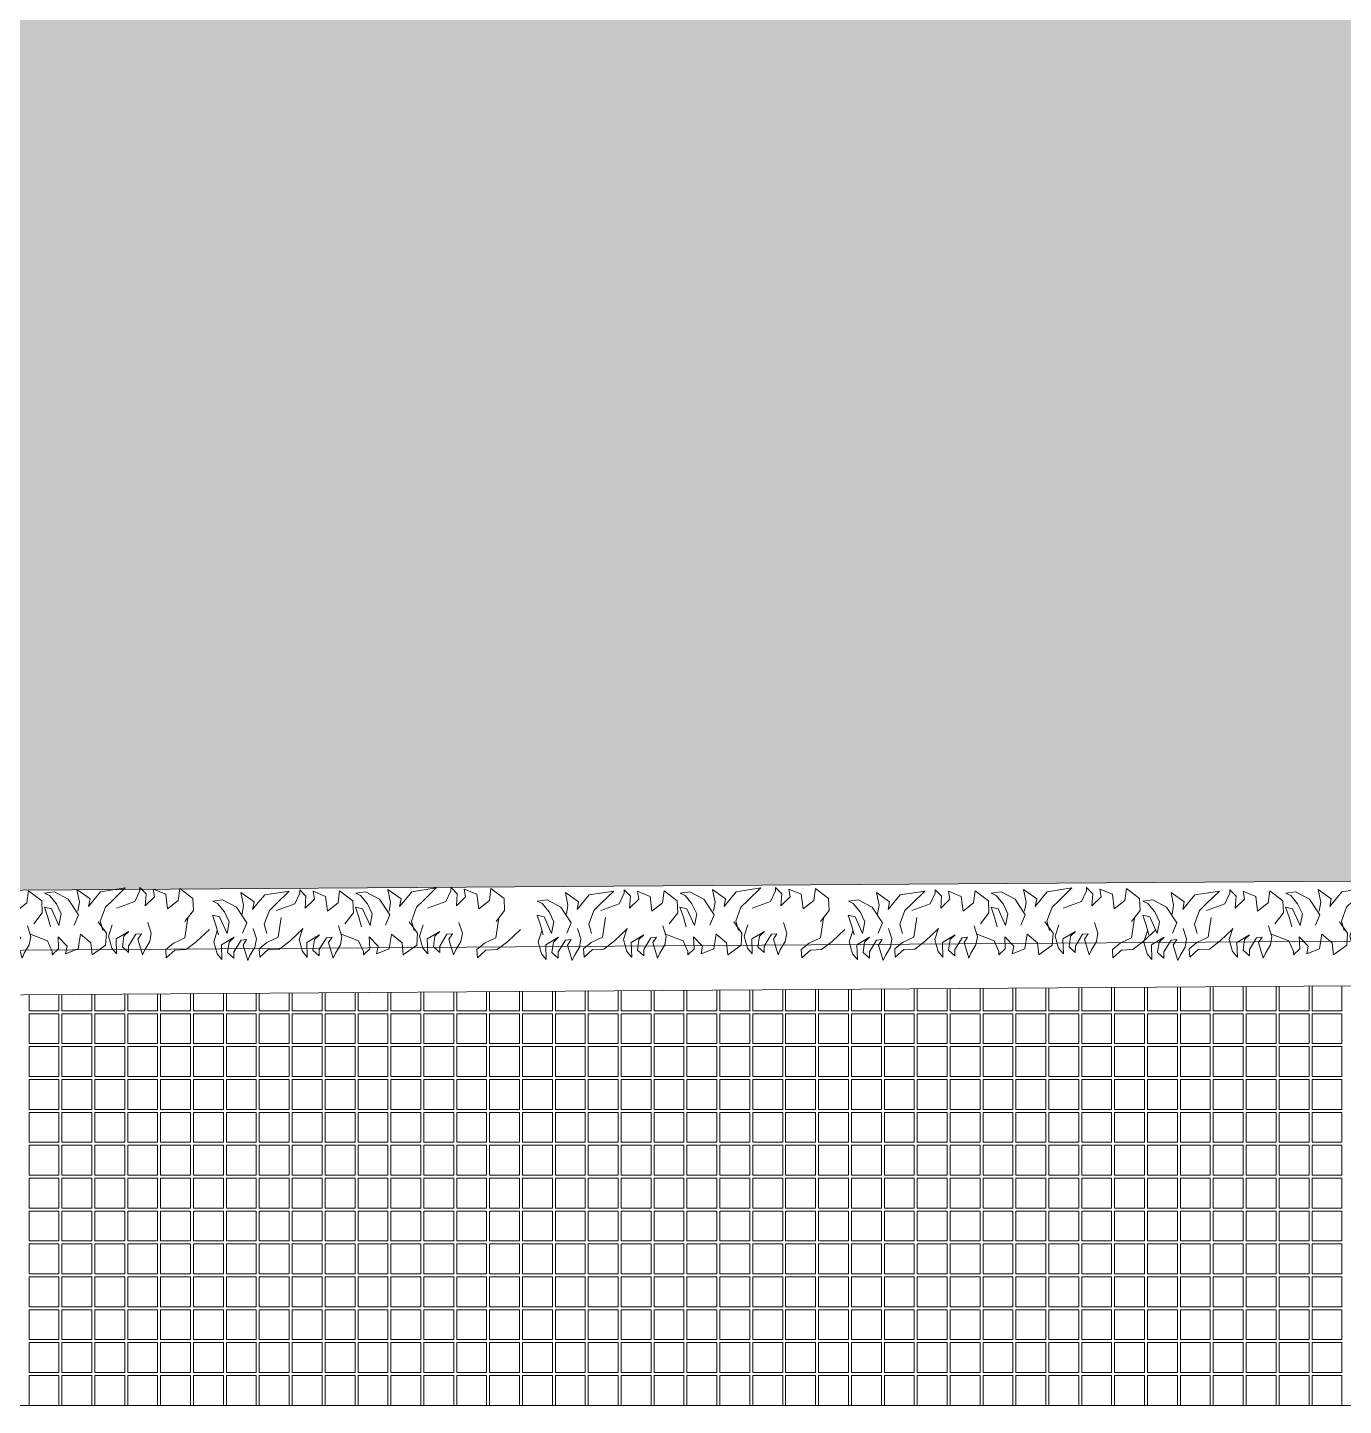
# Model space of a CAD drawing. Header units: millimetres. Extents: x -225363 to 347188, y -782467 to 813415.
# Drawn here: x 29644 to 34044, y 5775 to 10383 of the extents above; entities that cross this region are included whole.
import ezdxf

# ---------------------------------------------------------------- set-up
doc = ezdxf.new("R2010")
doc.units = ezdxf.units.MM
doc.layers.add('Xref SCN', color=8, linetype='Continuous', lineweight=0)
pattern_1 = [(197, (-1424125.8, -442865.07), (-126.479246, -237.872866), [95.25, -285.75]), (287, (-1424185.26, -442833.45), (237.872866, -126.479246), [95.25, -285.75])]

# ---------------------------------------------------------------- blocks, each defined once
blk = doc.blocks.new('tre')
at = {"layer": 'Xref SCN', "ltscale": 100}
for points in [[(220, 3680), (-60, 3640), (-140, 3480), (-230, 3370), (-350, 3380), (-240, 3500), (-230, 3660), (-110, 3810), (60, 3990)], [(350, 2660), (450, 2920), (600, 2990), (650, 2990), (560, 3080), (390, 3070), (520, 3200), (630, 3180), (560, 3360), (350, 3390), (470, 3540), (640, 3560), (500, 3750), (330, 3760), (170, 3640)], [(150, 3110), (0, 3160), (-120, 3140), (-240, 3070), (-310, 3040), (-90, 2970), (-10, 3020), (-20, 2940), (-190, 2840), (-280, 2840), (-200, 2750), (-50, 2770), (20, 2840), (-90, 2660), (-300, 2670), (-220, 2600), (-50, 2550), (110, 2600)], [(300, 2110), (430, 2130), (610, 2090), (480, 2280), (370, 2260), (470, 2340), (580, 2430), (640, 2780), (460, 2600), (360, 2500), (160, 2430), (30, 2470)], [(-30, 1420), (-130, 1680), (-280, 1750), (-330, 1750), (-240, 1840), (-70, 1830), (-200, 1960), (-310, 1940), (-240, 2120), (-30, 2150), (-150, 2300), (-320, 2320), (-180, 2510), (-10, 2520), (150, 2400)], [(70, 1720), (210, 1680), (350, 1630), (330, 1730), (90, 1840), (260, 1870), (400, 1800), (520, 1700), (550, 1630), (570, 1770), (470, 1970), (250, 2120), (100, 2060)], [(290, 500), (390, 760), (540, 830), (590, 830), (500, 920), (330, 910), (460, 1040), (570, 1020), (500, 1200), (290, 1230), (410, 1380), (580, 1400), (440, 1590), (270, 1600), (110, 1480)], [(80, 1390), (-70, 1440), (-190, 1420), (-310, 1350), (-380, 1320), (-160, 1250), (-80, 1300), (-90, 1220), (-260, 1120), (-350, 1120), (-270, 1030), (-120, 1050), (-50, 1120), (-160, 940), (-370, 950), (-290, 880), (-120, 830), (40, 880)], [(190, 570), (-90, 530), (-170, 370), (-260, 260), (-380, 270), (-270, 390), (-260, 550), (-140, 700), (30, 880)], [(230, 10), (360, 30), (540, -10), (410, 180), (300, 160), (400, 240), (510, 330), (570, 680), (390, 500), (290, 400), (90, 330), (-40, 370)], [(30, 170), (-120, 220), (-240, 200), (-360, 130), (-430, 100), (-210, 30), (-130, 80), (-140, 0), (-310, -100), (-400, -100), (-320, -190), (-170, -170), (-100, -100), (-210, -280), (-420, -270), (-340, -340), (-170, -390), (-10, -340)], [(-70, -320), (70, -360), (210, -410), (190, -310), (-50, -200), (120, -170), (260, -240), (380, -340), (410, -410), (430, -270), (330, -70), (110, 80), (-40, 20)]]:
    blk.add_lwpolyline(points, dxfattribs=at)
blk = doc.blocks.new('A$C997e597b')
at = {"layer": 'Xref SCN', "ltscale": 3}
for points in [[(27380.7, 1382.6), (27380.7, 1320), (27280.7, 1320), (27280.7, 1381.9)], [(27490.7, 1383.3), (27490.7, 1320), (27390.7, 1320), (27390.7, 1382.6)], [(27600.7, 1384.1), (27600.7, 1320), (27500.7, 1320), (27500.7, 1383.4)], [(27710.7, 1384.8), (27710.7, 1320), (27610.7, 1320), (27610.7, 1384.1)], [(27820.7, 1385.5), (27820.7, 1320), (27720.7, 1320), (27720.7, 1384.9)], [(27930.7, 1386.3), (27930.7, 1320), (27830.7, 1320), (27830.7, 1385.6)], [(28040.7, 1387), (28040.7, 1320), (27940.7, 1320), (27940.7, 1386.4)], [(28150.7, 1387.8), (28150.7, 1320), (28050.7, 1320), (28050.7, 1387.1)], [(28260.7, 1388.5), (28260.7, 1320), (28160.7, 1320), (28160.7, 1387.8)], [(28370.7, 1389.3), (28370.7, 1320), (28270.7, 1320), (28270.7, 1388.6)], [(28480.7, 1390), (28480.7, 1320), (28380.7, 1320), (28380.7, 1389.3)], [(28590.7, 1390.7), (28590.7, 1320), (28490.7, 1320), (28490.7, 1390.1)], [(28700.7, 1391.5), (28700.7, 1320), (28600.7, 1320), (28600.7, 1390.8)], [(28810.7, 1392.2), (28810.7, 1320), (28710.7, 1320), (28710.7, 1391.6)], [(28920.7, 1393), (28920.7, 1320), (28820.7, 1320), (28820.7, 1392.3)], [(29030.7, 1393.7), (29030.7, 1320), (28930.7, 1320), (28930.7, 1393)], [(29140.7, 1394.5), (29140.7, 1320), (29040.7, 1320), (29040.7, 1393.8)], [(29250.7, 1395.2), (29250.7, 1320), (29150.7, 1320), (29150.7, 1394.5)], [(29360.7, 1395.9), (29360.7, 1320), (29260.7, 1320), (29260.7, 1395.3)], [(29470.7, 1396.7), (29470.7, 1320), (29370.7, 1320), (29370.7, 1396)], [(29580.7, 1397.4), (29580.7, 1320), (29480.7, 1320), (29480.7, 1396.8)], [(29690.7, 1398.2), (29690.7, 1320), (29590.7, 1320), (29590.7, 1397.5)], [(29800.7, 1398.9), (29800.7, 1320), (29700.7, 1320), (29700.7, 1398.2)], [(29910.7, 1399.7), (29910.7, 1320), (29810.7, 1320), (29810.7, 1399)], [(30020.7, 1400.4), (30020.7, 1320), (29920.7, 1320), (29920.7, 1399.7)], [(30130.7, 1401.1), (30130.7, 1320), (30030.7, 1320), (30030.7, 1400.5)], [(30240.7, 1401.9), (30240.7, 1320), (30140.7, 1320), (30140.7, 1401.2)], [(30350.7, 1402.6), (30350.7, 1320), (30250.7, 1320), (30250.7, 1402)], [(26060.7, 1373.7), (26060.7, 1320), (25960.7, 1320), (25960.7, 1373)], [(26170.7, 1374.4), (26170.7, 1320), (26070.7, 1320), (26070.7, 1373.7)], [(26280.7, 1375.1), (26280.7, 1320), (26180.7, 1320), (26180.7, 1374.5)], [(26390.7, 1375.9), (26390.7, 1320), (26290.7, 1320), (26290.7, 1375.2)], [(26500.7, 1376.6), (26500.7, 1320), (26400.7, 1320), (26400.7, 1376)], [(26610.7, 1377.4), (26610.7, 1320), (26510.7, 1320), (26510.7, 1376.7)], [(26720.7, 1378.1), (26720.7, 1320), (26620.7, 1320), (26620.7, 1377.4)], [(26830.7, 1378.9), (26830.7, 1320), (26730.7, 1320), (26730.7, 1378.2)], [(26940.7, 1379.6), (26940.7, 1320), (26840.7, 1320), (26840.7, 1378.9)], [(27050.7, 1380.3), (27050.7, 1320), (26950.7, 1320), (26950.7, 1379.7)], [(27160.7, 1381.1), (27160.7, 1320), (27060.7, 1320), (27060.7, 1380.4)], [(27270.7, 1381.8), (27270.7, 1320), (27170.7, 1320), (27170.7, 1381.2)]]:
    blk.add_lwpolyline(points, dxfattribs=at)
for points in [[(25960.7, 1310), (26060.7, 1310), (26060.7, 1210), (25960.7, 1210)], [(26070.7, 1310), (26170.7, 1310), (26170.7, 1210), (26070.7, 1210)], [(26180.7, 1310), (26280.7, 1310), (26280.7, 1210), (26180.7, 1210)], [(26290.7, 1310), (26390.7, 1310), (26390.7, 1210), (26290.7, 1210)], [(26400.7, 1310), (26500.7, 1310), (26500.7, 1210), (26400.7, 1210)], [(26510.7, 1310), (26610.7, 1310), (26610.7, 1210), (26510.7, 1210)], [(26620.7, 1310), (26720.7, 1310), (26720.7, 1210), (26620.7, 1210)], [(26730.7, 1310), (26830.7, 1310), (26830.7, 1210), (26730.7, 1210)], [(26840.7, 1310), (26940.7, 1310), (26940.7, 1210), (26840.7, 1210)], [(26950.7, 1310), (27050.7, 1310), (27050.7, 1210), (26950.7, 1210)], [(27060.7, 1310), (27160.7, 1310), (27160.7, 1210), (27060.7, 1210)], [(27170.7, 1310), (27270.7, 1310), (27270.7, 1210), (27170.7, 1210)], [(27280.7, 1310), (27380.7, 1310), (27380.7, 1210), (27280.7, 1210)], [(27390.7, 1310), (27490.7, 1310), (27490.7, 1210), (27390.7, 1210)], [(27500.7, 1310), (27600.7, 1310), (27600.7, 1210), (27500.7, 1210)], [(27610.7, 1310), (27710.7, 1310), (27710.7, 1210), (27610.7, 1210)], [(27720.7, 1310), (27820.7, 1310), (27820.7, 1210), (27720.7, 1210)], [(27830.7, 1310), (27930.7, 1310), (27930.7, 1210), (27830.7, 1210)], [(27940.7, 1310), (28040.7, 1310), (28040.7, 1210), (27940.7, 1210)], [(28050.7, 1310), (28150.7, 1310), (28150.7, 1210), (28050.7, 1210)], [(28160.7, 1310), (28260.7, 1310), (28260.7, 1210), (28160.7, 1210)], [(28270.7, 1310), (28370.7, 1310), (28370.7, 1210), (28270.7, 1210)], [(28380.7, 1310), (28480.7, 1310), (28480.7, 1210), (28380.7, 1210)], [(28490.7, 1310), (28590.7, 1310), (28590.7, 1210), (28490.7, 1210)], [(28600.7, 1310), (28700.7, 1310), (28700.7, 1210), (28600.7, 1210)], [(28710.7, 1310), (28810.7, 1310), (28810.7, 1210), (28710.7, 1210)], [(28820.7, 1310), (28920.7, 1310), (28920.7, 1210), (28820.7, 1210)], [(28930.7, 1310), (29030.7, 1310), (29030.7, 1210), (28930.7, 1210)], [(29040.7, 1310), (29140.7, 1310), (29140.7, 1210), (29040.7, 1210)], [(29150.7, 1310), (29250.7, 1310), (29250.7, 1210), (29150.7, 1210)], [(29260.7, 1310), (29360.7, 1310), (29360.7, 1210), (29260.7, 1210)], [(29370.7, 1310), (29470.7, 1310), (29470.7, 1210), (29370.7, 1210)], [(29480.7, 1310), (29580.7, 1310), (29580.7, 1210), (29480.7, 1210)], [(29590.7, 1310), (29690.7, 1310), (29690.7, 1210), (29590.7, 1210)], [(29700.7, 1310), (29800.7, 1310), (29800.7, 1210), (29700.7, 1210)], [(29810.7, 1310), (29910.7, 1310), (29910.7, 1210), (29810.7, 1210)], [(29920.7, 1310), (30020.7, 1310), (30020.7, 1210), (29920.7, 1210)], [(30030.7, 1310), (30130.7, 1310), (30130.7, 1210), (30030.7, 1210)], [(30140.7, 1310), (30240.7, 1310), (30240.7, 1210), (30140.7, 1210)], [(30250.7, 1310), (30350.7, 1310), (30350.7, 1210), (30250.7, 1210)], [(25960.7, 1200), (26060.7, 1200), (26060.7, 1100), (25960.7, 1100)], [(26070.7, 1200), (26170.7, 1200), (26170.7, 1100), (26070.7, 1100)], [(26180.7, 1200), (26280.7, 1200), (26280.7, 1100), (26180.7, 1100)], [(26290.7, 1200), (26390.7, 1200), (26390.7, 1100), (26290.7, 1100)], [(26400.7, 1200), (26500.7, 1200), (26500.7, 1100), (26400.7, 1100)], [(26510.7, 1200), (26610.7, 1200), (26610.7, 1100), (26510.7, 1100)], [(26620.7, 1200), (26720.7, 1200), (26720.7, 1100), (26620.7, 1100)], [(26730.7, 1200), (26830.7, 1200), (26830.7, 1100), (26730.7, 1100)], [(26840.7, 1200), (26940.7, 1200), (26940.7, 1100), (26840.7, 1100)], [(26950.7, 1200), (27050.7, 1200), (27050.7, 1100), (26950.7, 1100)], [(27060.7, 1200), (27160.7, 1200), (27160.7, 1100), (27060.7, 1100)], [(27170.7, 1200), (27270.7, 1200), (27270.7, 1100), (27170.7, 1100)], [(27280.7, 1200), (27380.7, 1200), (27380.7, 1100), (27280.7, 1100)], [(27390.7, 1200), (27490.7, 1200), (27490.7, 1100), (27390.7, 1100)], [(27500.7, 1200), (27600.7, 1200), (27600.7, 1100), (27500.7, 1100)], [(27610.7, 1200), (27710.7, 1200), (27710.7, 1100), (27610.7, 1100)], [(27720.7, 1200), (27820.7, 1200), (27820.7, 1100), (27720.7, 1100)], [(27830.7, 1200), (27930.7, 1200), (27930.7, 1100), (27830.7, 1100)], [(27940.7, 1200), (28040.7, 1200), (28040.7, 1100), (27940.7, 1100)], [(28050.7, 1200), (28150.7, 1200), (28150.7, 1100), (28050.7, 1100)], [(28160.7, 1200), (28260.7, 1200), (28260.7, 1100), (28160.7, 1100)], [(28270.7, 1200), (28370.7, 1200), (28370.7, 1100), (28270.7, 1100)], [(28380.7, 1200), (28480.7, 1200), (28480.7, 1100), (28380.7, 1100)], [(28490.7, 1200), (28590.7, 1200), (28590.7, 1100), (28490.7, 1100)], [(28600.7, 1200), (28700.7, 1200), (28700.7, 1100), (28600.7, 1100)], [(28710.7, 1200), (28810.7, 1200), (28810.7, 1100), (28710.7, 1100)], [(28820.7, 1200), (28920.7, 1200), (28920.7, 1100), (28820.7, 1100)], [(28930.7, 1200), (29030.7, 1200), (29030.7, 1100), (28930.7, 1100)], [(29040.7, 1200), (29140.7, 1200), (29140.7, 1100), (29040.7, 1100)], [(29150.7, 1200), (29250.7, 1200), (29250.7, 1100), (29150.7, 1100)], [(29260.7, 1200), (29360.7, 1200), (29360.7, 1100), (29260.7, 1100)], [(29370.7, 1200), (29470.7, 1200), (29470.7, 1100), (29370.7, 1100)], [(29480.7, 1200), (29580.7, 1200), (29580.7, 1100), (29480.7, 1100)], [(29590.7, 1200), (29690.7, 1200), (29690.7, 1100), (29590.7, 1100)], [(29700.7, 1200), (29800.7, 1200), (29800.7, 1100), (29700.7, 1100)], [(29810.7, 1200), (29910.7, 1200), (29910.7, 1100), (29810.7, 1100)], [(29920.7, 1200), (30020.7, 1200), (30020.7, 1100), (29920.7, 1100)], [(30030.7, 1200), (30130.7, 1200), (30130.7, 1100), (30030.7, 1100)], [(30140.7, 1200), (30240.7, 1200), (30240.7, 1100), (30140.7, 1100)], [(30250.7, 1200), (30350.7, 1200), (30350.7, 1100), (30250.7, 1100)], [(25960.7, 1090), (26060.7, 1090), (26060.7, 990), (25960.7, 990)], [(26070.7, 1090), (26170.7, 1090), (26170.7, 990), (26070.7, 990)], [(26180.7, 1090), (26280.7, 1090), (26280.7, 990), (26180.7, 990)], [(26290.7, 1090), (26390.7, 1090), (26390.7, 990), (26290.7, 990)], [(26400.7, 1090), (26500.7, 1090), (26500.7, 990), (26400.7, 990)], [(26510.7, 1090), (26610.7, 1090), (26610.7, 990), (26510.7, 990)], [(26620.7, 1090), (26720.7, 1090), (26720.7, 990), (26620.7, 990)], [(26730.7, 1090), (26830.7, 1090), (26830.7, 990), (26730.7, 990)], [(26840.7, 1090), (26940.7, 1090), (26940.7, 990), (26840.7, 990)], [(26950.7, 1090), (27050.7, 1090), (27050.7, 990), (26950.7, 990)], [(27060.7, 1090), (27160.7, 1090), (27160.7, 990), (27060.7, 990)], [(27170.7, 1090), (27270.7, 1090), (27270.7, 990), (27170.7, 990)], [(27280.7, 1090), (27380.7, 1090), (27380.7, 990), (27280.7, 990)], [(27390.7, 1090), (27490.7, 1090), (27490.7, 990), (27390.7, 990)], [(27500.7, 1090), (27600.7, 1090), (27600.7, 990), (27500.7, 990)], [(27610.7, 1090), (27710.7, 1090), (27710.7, 990), (27610.7, 990)], [(27720.7, 1090), (27820.7, 1090), (27820.7, 990), (27720.7, 990)], [(27830.7, 1090), (27930.7, 1090), (27930.7, 990), (27830.7, 990)], [(27940.7, 1090), (28040.7, 1090), (28040.7, 990), (27940.7, 990)], [(28050.7, 1090), (28150.7, 1090), (28150.7, 990), (28050.7, 990)], [(28160.7, 1090), (28260.7, 1090), (28260.7, 990), (28160.7, 990)], [(28270.7, 1090), (28370.7, 1090), (28370.7, 990), (28270.7, 990)], [(28380.7, 1090), (28480.7, 1090), (28480.7, 990), (28380.7, 990)], [(28490.7, 1090), (28590.7, 1090), (28590.7, 990), (28490.7, 990)], [(28600.7, 1090), (28700.7, 1090), (28700.7, 990), (28600.7, 990)], [(28710.7, 1090), (28810.7, 1090), (28810.7, 990), (28710.7, 990)], [(28820.7, 1090), (28920.7, 1090), (28920.7, 990), (28820.7, 990)], [(28930.7, 1090), (29030.7, 1090), (29030.7, 990), (28930.7, 990)], [(29040.7, 1090), (29140.7, 1090), (29140.7, 990), (29040.7, 990)], [(29150.7, 1090), (29250.7, 1090), (29250.7, 990), (29150.7, 990)], [(29260.7, 1090), (29360.7, 1090), (29360.7, 990), (29260.7, 990)], [(29370.7, 1090), (29470.7, 1090), (29470.7, 990), (29370.7, 990)], [(29480.7, 1090), (29580.7, 1090), (29580.7, 990), (29480.7, 990)], [(29590.7, 1090), (29690.7, 1090), (29690.7, 990), (29590.7, 990)], [(29700.7, 1090), (29800.7, 1090), (29800.7, 990), (29700.7, 990)], [(29810.7, 1090), (29910.7, 1090), (29910.7, 990), (29810.7, 990)], [(29920.7, 1090), (30020.7, 1090), (30020.7, 990), (29920.7, 990)], [(30030.7, 1090), (30130.7, 1090), (30130.7, 990), (30030.7, 990)], [(30140.7, 1090), (30240.7, 1090), (30240.7, 990), (30140.7, 990)], [(30250.7, 1090), (30350.7, 1090), (30350.7, 990), (30250.7, 990)], [(25960.7, 980), (26060.7, 980), (26060.7, 880), (25960.7, 880)], [(26070.7, 980), (26170.7, 980), (26170.7, 880), (26070.7, 880)], [(26180.7, 980), (26280.7, 980), (26280.7, 880), (26180.7, 880)], [(26290.7, 980), (26390.7, 980), (26390.7, 880), (26290.7, 880)], [(26400.7, 980), (26500.7, 980), (26500.7, 880), (26400.7, 880)], [(26510.7, 980), (26610.7, 980), (26610.7, 880), (26510.7, 880)], [(26620.7, 980), (26720.7, 980), (26720.7, 880), (26620.7, 880)], [(26730.7, 980), (26830.7, 980), (26830.7, 880), (26730.7, 880)], [(26840.7, 980), (26940.7, 980), (26940.7, 880), (26840.7, 880)], [(26950.7, 980), (27050.7, 980), (27050.7, 880), (26950.7, 880)], [(27060.7, 980), (27160.7, 980), (27160.7, 880), (27060.7, 880)], [(27170.7, 980), (27270.7, 980), (27270.7, 880), (27170.7, 880)], [(27280.7, 980), (27380.7, 980), (27380.7, 880), (27280.7, 880)], [(27390.7, 980), (27490.7, 980), (27490.7, 880), (27390.7, 880)], [(27500.7, 980), (27600.7, 980), (27600.7, 880), (27500.7, 880)], [(27610.7, 980), (27710.7, 980), (27710.7, 880), (27610.7, 880)], [(27720.7, 980), (27820.7, 980), (27820.7, 880), (27720.7, 880)], [(27830.7, 980), (27930.7, 980), (27930.7, 880), (27830.7, 880)], [(27940.7, 980), (28040.7, 980), (28040.7, 880), (27940.7, 880)], [(28050.7, 980), (28150.7, 980), (28150.7, 880), (28050.7, 880)], [(28160.7, 980), (28260.7, 980), (28260.7, 880), (28160.7, 880)], [(28270.7, 980), (28370.7, 980), (28370.7, 880), (28270.7, 880)], [(28380.7, 980), (28480.7, 980), (28480.7, 880), (28380.7, 880)], [(28490.7, 980), (28590.7, 980), (28590.7, 880), (28490.7, 880)], [(28600.7, 980), (28700.7, 980), (28700.7, 880), (28600.7, 880)], [(28710.7, 980), (28810.7, 980), (28810.7, 880), (28710.7, 880)], [(28820.7, 980), (28920.7, 980), (28920.7, 880), (28820.7, 880)], [(28930.7, 980), (29030.7, 980), (29030.7, 880), (28930.7, 880)], [(29040.7, 980), (29140.7, 980), (29140.7, 880), (29040.7, 880)], [(29150.7, 980), (29250.7, 980), (29250.7, 880), (29150.7, 880)], [(29260.7, 980), (29360.7, 980), (29360.7, 880), (29260.7, 880)], [(29370.7, 980), (29470.7, 980), (29470.7, 880), (29370.7, 880)], [(29480.7, 980), (29580.7, 980), (29580.7, 880), (29480.7, 880)], [(29590.7, 980), (29690.7, 980), (29690.7, 880), (29590.7, 880)], [(29700.7, 980), (29800.7, 980), (29800.7, 880), (29700.7, 880)], [(29810.7, 980), (29910.7, 980), (29910.7, 880), (29810.7, 880)], [(29920.7, 980), (30020.7, 980), (30020.7, 880), (29920.7, 880)], [(30030.7, 980), (30130.7, 980), (30130.7, 880), (30030.7, 880)], [(30140.7, 980), (30240.7, 980), (30240.7, 880), (30140.7, 880)], [(30250.7, 980), (30350.7, 980), (30350.7, 880), (30250.7, 880)], [(25960.7, 870), (26060.7, 870), (26060.7, 770), (25960.7, 770)], [(26070.7, 870), (26170.7, 870), (26170.7, 770), (26070.7, 770)], [(26180.7, 870), (26280.7, 870), (26280.7, 770), (26180.7, 770)], [(26290.7, 870), (26390.7, 870), (26390.7, 770), (26290.7, 770)], [(26400.7, 870), (26500.7, 870), (26500.7, 770), (26400.7, 770)], [(26510.7, 870), (26610.7, 870), (26610.7, 770), (26510.7, 770)], [(26620.7, 870), (26720.7, 870), (26720.7, 770), (26620.7, 770)], [(26730.7, 870), (26830.7, 870), (26830.7, 770), (26730.7, 770)], [(26840.7, 870), (26940.7, 870), (26940.7, 770), (26840.7, 770)], [(26950.7, 870), (27050.7, 870), (27050.7, 770), (26950.7, 770)], [(27060.7, 870), (27160.7, 870), (27160.7, 770), (27060.7, 770)], [(27170.7, 870), (27270.7, 870), (27270.7, 770), (27170.7, 770)], [(27280.7, 870), (27380.7, 870), (27380.7, 770), (27280.7, 770)], [(27390.7, 870), (27490.7, 870), (27490.7, 770), (27390.7, 770)], [(27500.7, 870), (27600.7, 870), (27600.7, 770), (27500.7, 770)], [(27610.7, 870), (27710.7, 870), (27710.7, 770), (27610.7, 770)], [(27720.7, 870), (27820.7, 870), (27820.7, 770), (27720.7, 770)], [(27830.7, 870), (27930.7, 870), (27930.7, 770), (27830.7, 770)], [(27940.7, 870), (28040.7, 870), (28040.7, 770), (27940.7, 770)], [(28050.7, 870), (28150.7, 870), (28150.7, 770), (28050.7, 770)], [(28160.7, 870), (28260.7, 870), (28260.7, 770), (28160.7, 770)], [(28270.7, 870), (28370.7, 870), (28370.7, 770), (28270.7, 770)], [(28380.7, 870), (28480.7, 870), (28480.7, 770), (28380.7, 770)], [(28490.7, 870), (28590.7, 870), (28590.7, 770), (28490.7, 770)], [(28600.7, 870), (28700.7, 870), (28700.7, 770), (28600.7, 770)], [(28710.7, 870), (28810.7, 870), (28810.7, 770), (28710.7, 770)], [(28820.7, 870), (28920.7, 870), (28920.7, 770), (28820.7, 770)], [(28930.7, 870), (29030.7, 870), (29030.7, 770), (28930.7, 770)], [(29040.7, 870), (29140.7, 870), (29140.7, 770), (29040.7, 770)], [(29150.7, 870), (29250.7, 870), (29250.7, 770), (29150.7, 770)], [(29260.7, 870), (29360.7, 870), (29360.7, 770), (29260.7, 770)], [(29370.7, 870), (29470.7, 870), (29470.7, 770), (29370.7, 770)], [(29480.7, 870), (29580.7, 870), (29580.7, 770), (29480.7, 770)], [(29590.7, 870), (29690.7, 870), (29690.7, 770), (29590.7, 770)], [(29700.7, 870), (29800.7, 870), (29800.7, 770), (29700.7, 770)], [(29810.7, 870), (29910.7, 870), (29910.7, 770), (29810.7, 770)], [(29920.7, 870), (30020.7, 870), (30020.7, 770), (29920.7, 770)], [(30030.7, 870), (30130.7, 870), (30130.7, 770), (30030.7, 770)], [(30140.7, 870), (30240.7, 870), (30240.7, 770), (30140.7, 770)], [(30250.7, 870), (30350.7, 870), (30350.7, 770), (30250.7, 770)], [(25960.7, 760), (26060.7, 760), (26060.7, 660), (25960.7, 660)], [(26070.7, 760), (26170.7, 760), (26170.7, 660), (26070.7, 660)], [(26180.7, 760), (26280.7, 760), (26280.7, 660), (26180.7, 660)], [(26290.7, 760), (26390.7, 760), (26390.7, 660), (26290.7, 660)], [(26400.7, 760), (26500.7, 760), (26500.7, 660), (26400.7, 660)], [(26510.7, 760), (26610.7, 760), (26610.7, 660), (26510.7, 660)], [(26620.7, 760), (26720.7, 760), (26720.7, 660), (26620.7, 660)], [(26730.7, 760), (26830.7, 760), (26830.7, 660), (26730.7, 660)], [(26840.7, 760), (26940.7, 760), (26940.7, 660), (26840.7, 660)], [(26950.7, 760), (27050.7, 760), (27050.7, 660), (26950.7, 660)], [(27060.7, 760), (27160.7, 760), (27160.7, 660), (27060.7, 660)], [(27170.7, 760), (27270.7, 760), (27270.7, 660), (27170.7, 660)], [(27280.7, 760), (27380.7, 760), (27380.7, 660), (27280.7, 660)], [(27390.7, 760), (27490.7, 760), (27490.7, 660), (27390.7, 660)], [(27500.7, 760), (27600.7, 760), (27600.7, 660), (27500.7, 660)], [(27610.7, 760), (27710.7, 760), (27710.7, 660), (27610.7, 660)], [(27720.7, 760), (27820.7, 760), (27820.7, 660), (27720.7, 660)], [(27830.7, 760), (27930.7, 760), (27930.7, 660), (27830.7, 660)], [(27940.7, 760), (28040.7, 760), (28040.7, 660), (27940.7, 660)], [(28050.7, 760), (28150.7, 760), (28150.7, 660), (28050.7, 660)], [(28160.7, 760), (28260.7, 760), (28260.7, 660), (28160.7, 660)], [(28270.7, 760), (28370.7, 760), (28370.7, 660), (28270.7, 660)], [(28380.7, 760), (28480.7, 760), (28480.7, 660), (28380.7, 660)], [(28490.7, 760), (28590.7, 760), (28590.7, 660), (28490.7, 660)], [(28600.7, 760), (28700.7, 760), (28700.7, 660), (28600.7, 660)], [(28710.7, 760), (28810.7, 760), (28810.7, 660), (28710.7, 660)], [(28820.7, 760), (28920.7, 760), (28920.7, 660), (28820.7, 660)], [(28930.7, 760), (29030.7, 760), (29030.7, 660), (28930.7, 660)], [(29040.7, 760), (29140.7, 760), (29140.7, 660), (29040.7, 660)], [(29150.7, 760), (29250.7, 760), (29250.7, 660), (29150.7, 660)], [(29260.7, 760), (29360.7, 760), (29360.7, 660), (29260.7, 660)], [(29370.7, 760), (29470.7, 760), (29470.7, 660), (29370.7, 660)], [(29480.7, 760), (29580.7, 760), (29580.7, 660), (29480.7, 660)], [(29590.7, 760), (29690.7, 760), (29690.7, 660), (29590.7, 660)], [(29700.7, 760), (29800.7, 760), (29800.7, 660), (29700.7, 660)], [(29810.7, 760), (29910.7, 760), (29910.7, 660), (29810.7, 660)], [(29920.7, 760), (30020.7, 760), (30020.7, 660), (29920.7, 660)], [(30030.7, 760), (30130.7, 760), (30130.7, 660), (30030.7, 660)], [(30140.7, 760), (30240.7, 760), (30240.7, 660), (30140.7, 660)], [(30250.7, 760), (30350.7, 760), (30350.7, 660), (30250.7, 660)], [(25960.7, 650), (26060.7, 650), (26060.7, 550), (25960.7, 550)], [(26070.7, 650), (26170.7, 650), (26170.7, 550), (26070.7, 550)], [(26180.7, 650), (26280.7, 650), (26280.7, 550), (26180.7, 550)], [(26290.7, 650), (26390.7, 650), (26390.7, 550), (26290.7, 550)], [(26400.7, 650), (26500.7, 650), (26500.7, 550), (26400.7, 550)], [(26510.7, 650), (26610.7, 650), (26610.7, 550), (26510.7, 550)], [(26620.7, 650), (26720.7, 650), (26720.7, 550), (26620.7, 550)], [(26730.7, 650), (26830.7, 650), (26830.7, 550), (26730.7, 550)], [(26840.7, 650), (26940.7, 650), (26940.7, 550), (26840.7, 550)], [(26950.7, 650), (27050.7, 650), (27050.7, 550), (26950.7, 550)], [(27060.7, 650), (27160.7, 650), (27160.7, 550), (27060.7, 550)], [(27170.7, 650), (27270.7, 650), (27270.7, 550), (27170.7, 550)], [(27280.7, 650), (27380.7, 650), (27380.7, 550), (27280.7, 550)], [(27390.7, 650), (27490.7, 650), (27490.7, 550), (27390.7, 550)], [(27500.7, 650), (27600.7, 650), (27600.7, 550), (27500.7, 550)], [(27610.7, 650), (27710.7, 650), (27710.7, 550), (27610.7, 550)], [(27720.7, 650), (27820.7, 650), (27820.7, 550), (27720.7, 550)], [(27830.7, 650), (27930.7, 650), (27930.7, 550), (27830.7, 550)], [(27940.7, 650), (28040.7, 650), (28040.7, 550), (27940.7, 550)], [(28050.7, 650), (28150.7, 650), (28150.7, 550), (28050.7, 550)], [(28160.7, 650), (28260.7, 650), (28260.7, 550), (28160.7, 550)], [(28270.7, 650), (28370.7, 650), (28370.7, 550), (28270.7, 550)], [(28380.7, 650), (28480.7, 650), (28480.7, 550), (28380.7, 550)], [(28490.7, 650), (28590.7, 650), (28590.7, 550), (28490.7, 550)], [(28600.7, 650), (28700.7, 650), (28700.7, 550), (28600.7, 550)], [(28710.7, 650), (28810.7, 650), (28810.7, 550), (28710.7, 550)], [(28820.7, 650), (28920.7, 650), (28920.7, 550), (28820.7, 550)], [(28930.7, 650), (29030.7, 650), (29030.7, 550), (28930.7, 550)], [(29040.7, 650), (29140.7, 650), (29140.7, 550), (29040.7, 550)], [(29150.7, 650), (29250.7, 650), (29250.7, 550), (29150.7, 550)], [(29260.7, 650), (29360.7, 650), (29360.7, 550), (29260.7, 550)], [(29370.7, 650), (29470.7, 650), (29470.7, 550), (29370.7, 550)], [(29480.7, 650), (29580.7, 650), (29580.7, 550), (29480.7, 550)], [(29590.7, 650), (29690.7, 650), (29690.7, 550), (29590.7, 550)], [(29700.7, 650), (29800.7, 650), (29800.7, 550), (29700.7, 550)], [(29810.7, 650), (29910.7, 650), (29910.7, 550), (29810.7, 550)], [(29920.7, 650), (30020.7, 650), (30020.7, 550), (29920.7, 550)], [(30030.7, 650), (30130.7, 650), (30130.7, 550), (30030.7, 550)], [(30140.7, 650), (30240.7, 650), (30240.7, 550), (30140.7, 550)], [(30250.7, 650), (30350.7, 650), (30350.7, 550), (30250.7, 550)], [(25960.7, 540), (26060.7, 540), (26060.7, 440), (25960.7, 440)], [(26070.7, 540), (26170.7, 540), (26170.7, 440), (26070.7, 440)], [(26180.7, 540), (26280.7, 540), (26280.7, 440), (26180.7, 440)], [(26290.7, 540), (26390.7, 540), (26390.7, 440), (26290.7, 440)], [(26400.7, 540), (26500.7, 540), (26500.7, 440), (26400.7, 440)], [(26510.7, 540), (26610.7, 540), (26610.7, 440), (26510.7, 440)], [(26620.7, 540), (26720.7, 540), (26720.7, 440), (26620.7, 440)], [(26730.7, 540), (26830.7, 540), (26830.7, 440), (26730.7, 440)], [(26840.7, 540), (26940.7, 540), (26940.7, 440), (26840.7, 440)], [(26950.7, 540), (27050.7, 540), (27050.7, 440), (26950.7, 440)], [(27060.7, 540), (27160.7, 540), (27160.7, 440), (27060.7, 440)], [(27170.7, 540), (27270.7, 540), (27270.7, 440), (27170.7, 440)], [(27280.7, 540), (27380.7, 540), (27380.7, 440), (27280.7, 440)], [(27390.7, 540), (27490.7, 540), (27490.7, 440), (27390.7, 440)], [(27500.7, 540), (27600.7, 540), (27600.7, 440), (27500.7, 440)], [(27610.7, 540), (27710.7, 540), (27710.7, 440), (27610.7, 440)], [(27720.7, 540), (27820.7, 540), (27820.7, 440), (27720.7, 440)], [(27830.7, 540), (27930.7, 540), (27930.7, 440), (27830.7, 440)], [(27940.7, 540), (28040.7, 540), (28040.7, 440), (27940.7, 440)], [(28050.7, 540), (28150.7, 540), (28150.7, 440), (28050.7, 440)], [(28160.7, 540), (28260.7, 540), (28260.7, 440), (28160.7, 440)], [(28270.7, 540), (28370.7, 540), (28370.7, 440), (28270.7, 440)], [(28380.7, 540), (28480.7, 540), (28480.7, 440), (28380.7, 440)], [(28490.7, 540), (28590.7, 540), (28590.7, 440), (28490.7, 440)], [(28600.7, 540), (28700.7, 540), (28700.7, 440), (28600.7, 440)], [(28710.7, 540), (28810.7, 540), (28810.7, 440), (28710.7, 440)], [(28820.7, 540), (28920.7, 540), (28920.7, 440), (28820.7, 440)], [(28930.7, 540), (29030.7, 540), (29030.7, 440), (28930.7, 440)], [(29040.7, 540), (29140.7, 540), (29140.7, 440), (29040.7, 440)], [(29150.7, 540), (29250.7, 540), (29250.7, 440), (29150.7, 440)], [(29260.7, 540), (29360.7, 540), (29360.7, 440), (29260.7, 440)], [(29370.7, 540), (29470.7, 540), (29470.7, 440), (29370.7, 440)], [(29480.7, 540), (29580.7, 540), (29580.7, 440), (29480.7, 440)], [(29590.7, 540), (29690.7, 540), (29690.7, 440), (29590.7, 440)], [(29700.7, 540), (29800.7, 540), (29800.7, 440), (29700.7, 440)], [(29810.7, 540), (29910.7, 540), (29910.7, 440), (29810.7, 440)], [(29920.7, 540), (30020.7, 540), (30020.7, 440), (29920.7, 440)], [(30030.7, 540), (30130.7, 540), (30130.7, 440), (30030.7, 440)], [(30140.7, 540), (30240.7, 540), (30240.7, 440), (30140.7, 440)], [(30250.7, 540), (30350.7, 540), (30350.7, 440), (30250.7, 440)], [(25960.7, 430), (26060.7, 430), (26060.7, 330), (25960.7, 330)], [(26070.7, 430), (26170.7, 430), (26170.7, 330), (26070.7, 330)], [(26180.7, 430), (26280.7, 430), (26280.7, 330), (26180.7, 330)], [(26290.7, 430), (26390.7, 430), (26390.7, 330), (26290.7, 330)], [(26400.7, 430), (26500.7, 430), (26500.7, 330), (26400.7, 330)], [(26510.7, 430), (26610.7, 430), (26610.7, 330), (26510.7, 330)], [(26620.7, 430), (26720.7, 430), (26720.7, 330), (26620.7, 330)], [(26730.7, 430), (26830.7, 430), (26830.7, 330), (26730.7, 330)], [(26840.7, 430), (26940.7, 430), (26940.7, 330), (26840.7, 330)], [(26950.7, 430), (27050.7, 430), (27050.7, 330), (26950.7, 330)], [(27060.7, 430), (27160.7, 430), (27160.7, 330), (27060.7, 330)], [(27170.7, 430), (27270.7, 430), (27270.7, 330), (27170.7, 330)], [(27280.7, 430), (27380.7, 430), (27380.7, 330), (27280.7, 330)], [(27390.7, 430), (27490.7, 430), (27490.7, 330), (27390.7, 330)], [(27500.7, 430), (27600.7, 430), (27600.7, 330), (27500.7, 330)], [(27610.7, 430), (27710.7, 430), (27710.7, 330), (27610.7, 330)], [(27720.7, 430), (27820.7, 430), (27820.7, 330), (27720.7, 330)], [(27830.7, 430), (27930.7, 430), (27930.7, 330), (27830.7, 330)], [(27940.7, 430), (28040.7, 430), (28040.7, 330), (27940.7, 330)], [(28050.7, 430), (28150.7, 430), (28150.7, 330), (28050.7, 330)], [(28160.7, 430), (28260.7, 430), (28260.7, 330), (28160.7, 330)], [(28270.7, 430), (28370.7, 430), (28370.7, 330), (28270.7, 330)], [(28380.7, 430), (28480.7, 430), (28480.7, 330), (28380.7, 330)], [(28490.7, 430), (28590.7, 430), (28590.7, 330), (28490.7, 330)], [(28600.7, 430), (28700.7, 430), (28700.7, 330), (28600.7, 330)], [(28710.7, 430), (28810.7, 430), (28810.7, 330), (28710.7, 330)], [(28820.7, 430), (28920.7, 430), (28920.7, 330), (28820.7, 330)], [(28930.7, 430), (29030.7, 430), (29030.7, 330), (28930.7, 330)], [(29040.7, 430), (29140.7, 430), (29140.7, 330), (29040.7, 330)], [(29150.7, 430), (29250.7, 430), (29250.7, 330), (29150.7, 330)], [(29260.7, 430), (29360.7, 430), (29360.7, 330), (29260.7, 330)], [(29370.7, 430), (29470.7, 430), (29470.7, 330), (29370.7, 330)], [(29480.7, 430), (29580.7, 430), (29580.7, 330), (29480.7, 330)], [(29590.7, 430), (29690.7, 430), (29690.7, 330), (29590.7, 330)], [(29700.7, 430), (29800.7, 430), (29800.7, 330), (29700.7, 330)], [(29810.7, 430), (29910.7, 430), (29910.7, 330), (29810.7, 330)], [(29920.7, 430), (30020.7, 430), (30020.7, 330), (29920.7, 330)], [(30030.7, 430), (30130.7, 430), (30130.7, 330), (30030.7, 330)], [(30140.7, 430), (30240.7, 430), (30240.7, 330), (30140.7, 330)], [(30250.7, 430), (30350.7, 430), (30350.7, 330), (30250.7, 330)], [(25960.7, 320), (26060.7, 320), (26060.7, 220), (25960.7, 220)], [(26070.7, 320), (26170.7, 320), (26170.7, 220), (26070.7, 220)], [(26180.7, 320), (26280.7, 320), (26280.7, 220), (26180.7, 220)], [(26290.7, 320), (26390.7, 320), (26390.7, 220), (26290.7, 220)], [(26400.7, 320), (26500.7, 320), (26500.7, 220), (26400.7, 220)], [(26510.7, 320), (26610.7, 320), (26610.7, 220), (26510.7, 220)], [(26620.7, 320), (26720.7, 320), (26720.7, 220), (26620.7, 220)], [(26730.7, 320), (26830.7, 320), (26830.7, 220), (26730.7, 220)], [(26840.7, 320), (26940.7, 320), (26940.7, 220), (26840.7, 220)], [(26950.7, 320), (27050.7, 320), (27050.7, 220), (26950.7, 220)], [(27060.7, 320), (27160.7, 320), (27160.7, 220), (27060.7, 220)], [(27170.7, 320), (27270.7, 320), (27270.7, 220), (27170.7, 220)], [(27280.7, 320), (27380.7, 320), (27380.7, 220), (27280.7, 220)], [(27390.7, 320), (27490.7, 320), (27490.7, 220), (27390.7, 220)], [(27500.7, 320), (27600.7, 320), (27600.7, 220), (27500.7, 220)], [(27610.7, 320), (27710.7, 320), (27710.7, 220), (27610.7, 220)], [(27720.7, 320), (27820.7, 320), (27820.7, 220), (27720.7, 220)], [(27830.7, 320), (27930.7, 320), (27930.7, 220), (27830.7, 220)], [(27940.7, 320), (28040.7, 320), (28040.7, 220), (27940.7, 220)], [(28050.7, 320), (28150.7, 320), (28150.7, 220), (28050.7, 220)], [(28160.7, 320), (28260.7, 320), (28260.7, 220), (28160.7, 220)], [(28270.7, 320), (28370.7, 320), (28370.7, 220), (28270.7, 220)], [(28380.7, 320), (28480.7, 320), (28480.7, 220), (28380.7, 220)], [(28490.7, 320), (28590.7, 320), (28590.7, 220), (28490.7, 220)], [(28600.7, 320), (28700.7, 320), (28700.7, 220), (28600.7, 220)], [(28710.7, 320), (28810.7, 320), (28810.7, 220), (28710.7, 220)], [(28820.7, 320), (28920.7, 320), (28920.7, 220), (28820.7, 220)], [(28930.7, 320), (29030.7, 320), (29030.7, 220), (28930.7, 220)], [(29040.7, 320), (29140.7, 320), (29140.7, 220), (29040.7, 220)], [(29150.7, 320), (29250.7, 320), (29250.7, 220), (29150.7, 220)], [(29260.7, 320), (29360.7, 320), (29360.7, 220), (29260.7, 220)], [(29370.7, 320), (29470.7, 320), (29470.7, 220), (29370.7, 220)], [(29480.7, 320), (29580.7, 320), (29580.7, 220), (29480.7, 220)], [(29590.7, 320), (29690.7, 320), (29690.7, 220), (29590.7, 220)], [(29700.7, 320), (29800.7, 320), (29800.7, 220), (29700.7, 220)], [(29810.7, 320), (29910.7, 320), (29910.7, 220), (29810.7, 220)], [(29920.7, 320), (30020.7, 320), (30020.7, 220), (29920.7, 220)], [(30030.7, 320), (30130.7, 320), (30130.7, 220), (30030.7, 220)], [(30140.7, 320), (30240.7, 320), (30240.7, 220), (30140.7, 220)], [(30250.7, 320), (30350.7, 320), (30350.7, 220), (30250.7, 220)], [(25960.7, 210), (26060.7, 210), (26060.7, 110), (25960.7, 110)], [(26070.7, 210), (26170.7, 210), (26170.7, 110), (26070.7, 110)], [(26180.7, 210), (26280.7, 210), (26280.7, 110), (26180.7, 110)], [(26290.7, 210), (26390.7, 210), (26390.7, 110), (26290.7, 110)], [(26400.7, 210), (26500.7, 210), (26500.7, 110), (26400.7, 110)], [(26510.7, 210), (26610.7, 210), (26610.7, 110), (26510.7, 110)], [(26620.7, 210), (26720.7, 210), (26720.7, 110), (26620.7, 110)], [(26730.7, 210), (26830.7, 210), (26830.7, 110), (26730.7, 110)], [(26840.7, 210), (26940.7, 210), (26940.7, 110), (26840.7, 110)], [(26950.7, 210), (27050.7, 210), (27050.7, 110), (26950.7, 110)], [(27060.7, 210), (27160.7, 210), (27160.7, 110), (27060.7, 110)], [(27170.7, 210), (27270.7, 210), (27270.7, 110), (27170.7, 110)], [(27280.7, 210), (27380.7, 210), (27380.7, 110), (27280.7, 110)], [(27390.7, 210), (27490.7, 210), (27490.7, 110), (27390.7, 110)], [(27500.7, 210), (27600.7, 210), (27600.7, 110), (27500.7, 110)], [(27610.7, 210), (27710.7, 210), (27710.7, 110), (27610.7, 110)], [(27720.7, 210), (27820.7, 210), (27820.7, 110), (27720.7, 110)], [(27830.7, 210), (27930.7, 210), (27930.7, 110), (27830.7, 110)], [(27940.7, 210), (28040.7, 210), (28040.7, 110), (27940.7, 110)], [(28050.7, 210), (28150.7, 210), (28150.7, 110), (28050.7, 110)], [(28160.7, 210), (28260.7, 210), (28260.7, 110), (28160.7, 110)], [(28270.7, 210), (28370.7, 210), (28370.7, 110), (28270.7, 110)], [(28380.7, 210), (28480.7, 210), (28480.7, 110), (28380.7, 110)], [(28490.7, 210), (28590.7, 210), (28590.7, 110), (28490.7, 110)], [(28600.7, 210), (28700.7, 210), (28700.7, 110), (28600.7, 110)], [(28710.7, 210), (28810.7, 210), (28810.7, 110), (28710.7, 110)], [(28820.7, 210), (28920.7, 210), (28920.7, 110), (28820.7, 110)], [(28930.7, 210), (29030.7, 210), (29030.7, 110), (28930.7, 110)], [(29040.7, 210), (29140.7, 210), (29140.7, 110), (29040.7, 110)], [(29150.7, 210), (29250.7, 210), (29250.7, 110), (29150.7, 110)], [(29260.7, 210), (29360.7, 210), (29360.7, 110), (29260.7, 110)], [(29370.7, 210), (29470.7, 210), (29470.7, 110), (29370.7, 110)], [(29480.7, 210), (29580.7, 210), (29580.7, 110), (29480.7, 110)], [(29590.7, 210), (29690.7, 210), (29690.7, 110), (29590.7, 110)], [(29700.7, 210), (29800.7, 210), (29800.7, 110), (29700.7, 110)], [(29810.7, 210), (29910.7, 210), (29910.7, 110), (29810.7, 110)], [(29920.7, 210), (30020.7, 210), (30020.7, 110), (29920.7, 110)], [(30030.7, 210), (30130.7, 210), (30130.7, 110), (30030.7, 110)], [(30140.7, 210), (30240.7, 210), (30240.7, 110), (30140.7, 110)], [(30250.7, 210), (30350.7, 210), (30350.7, 110), (30250.7, 110)], [(25960.7, 100), (26060.7, 100), (26060.7, 0), (25960.7, 0)], [(26070.7, 100), (26170.7, 100), (26170.7, 0), (26070.7, 0)], [(26180.7, 100), (26280.7, 100), (26280.7, 0), (26180.7, 0)], [(26290.7, 100), (26390.7, 100), (26390.7, 0), (26290.7, 0)], [(26400.7, 100), (26500.7, 100), (26500.7, 0), (26400.7, 0)], [(26510.7, 100), (26610.7, 100), (26610.7, 0), (26510.7, 0)], [(26620.7, 100), (26720.7, 100), (26720.7, 0), (26620.7, 0)], [(26730.7, 100), (26830.7, 100), (26830.7, 0), (26730.7, 0)], [(26840.7, 100), (26940.7, 100), (26940.7, 0), (26840.7, 0)], [(26950.7, 100), (27050.7, 100), (27050.7, 0), (26950.7, 0)], [(27060.7, 100), (27160.7, 100), (27160.7, 0), (27060.7, 0)], [(27170.7, 100), (27270.7, 100), (27270.7, 0), (27170.7, 0)], [(27280.7, 100), (27380.7, 100), (27380.7, 0), (27280.7, 0)], [(27390.7, 100), (27490.7, 100), (27490.7, 0), (27390.7, 0)], [(27500.7, 100), (27600.7, 100), (27600.7, 0), (27500.7, 0)], [(27610.7, 100), (27710.7, 100), (27710.7, 0), (27610.7, 0)], [(27720.7, 100), (27820.7, 100), (27820.7, 0), (27720.7, 0)], [(27830.7, 100), (27930.7, 100), (27930.7, 0), (27830.7, 0)], [(27940.7, 100), (28040.7, 100), (28040.7, 0), (27940.7, 0)], [(28050.7, 100), (28150.7, 100), (28150.7, 0), (28050.7, 0)], [(28160.7, 100), (28260.7, 100), (28260.7, 0), (28160.7, 0)], [(28270.7, 100), (28370.7, 100), (28370.7, 0), (28270.7, 0)], [(28380.7, 100), (28480.7, 100), (28480.7, 0), (28380.7, 0)], [(28490.7, 100), (28590.7, 100), (28590.7, 0), (28490.7, 0)], [(28600.7, 100), (28700.7, 100), (28700.7, 0), (28600.7, 0)], [(28710.7, 100), (28810.7, 100), (28810.7, 0), (28710.7, 0)], [(28820.7, 100), (28920.7, 100), (28920.7, 0), (28820.7, 0)], [(28930.7, 100), (29030.7, 100), (29030.7, 0), (28930.7, 0)], [(29040.7, 100), (29140.7, 100), (29140.7, 0), (29040.7, 0)], [(29150.7, 100), (29250.7, 100), (29250.7, 0), (29150.7, 0)], [(29260.7, 100), (29360.7, 100), (29360.7, 0), (29260.7, 0)], [(29370.7, 100), (29470.7, 100), (29470.7, 0), (29370.7, 0)], [(29480.7, 100), (29580.7, 100), (29580.7, 0), (29480.7, 0)], [(29590.7, 100), (29690.7, 100), (29690.7, 0), (29590.7, 0)], [(29700.7, 100), (29800.7, 100), (29800.7, 0), (29700.7, 0)], [(29810.7, 100), (29910.7, 100), (29910.7, 0), (29810.7, 0)], [(29920.7, 100), (30020.7, 100), (30020.7, 0), (29920.7, 0)], [(30030.7, 100), (30130.7, 100), (30130.7, 0), (30030.7, 0)], [(30140.7, 100), (30240.7, 100), (30240.7, 0), (30140.7, 0)], [(30250.7, 100), (30350.7, 100), (30350.7, 0), (30250.7, 0)]]:
    blk.add_lwpolyline(points, close=True, dxfattribs=at)
blk = doc.blocks.new('Xref SCN')
at = {"layer": 'Xref SCN', "ltscale": 3}
h = blk.add_hatch(dxfattribs=at)
h.set_pattern_fill('CROSS', color=256, scale=30, angle=197)
h.set_pattern_definition(pattern_1)
edge = h.paths.add_edge_path()
edge.add_arc((2267.4, -6083), 1150, 110.6378, 180.3856)
edge.add_line((1117.5, -6090.7), (1124.4, -7115.5))
edge.add_arc((2274.3, -7107.7), 1150, 180.3856, 270.3856)
edge.add_line((2282.1, -8257.7), (21549.9, -8127.6))
edge.add_arc((21542.2, -6977.6), 1150, 270.3853, 360.4402)
edge.add_line((22692.1, -6968.7), (22692.2, -2095.9))
edge.add_arc((21542.2, -2104.7), 1150, 0.4404, 90.3856)
edge.add_line((21534.5, -954.8), (6081.9, -1059))
edge.add_arc((6089.6, -2209), 1150, 90.3854, 160.1332)
edge.add_arc((-23.6, -0.1), 5350, 290.6378, 340.1333, ccw=False)
edge = h.paths.add_edge_path()
edge.add_arc((21542.2, 18280.2), 1150, 0.4403, 104.3699, ccw=False)
edge.add_line((22692.2, 18289), (22692.2, 2404))
edge.add_arc((21542.2, 2395.2), 1150, -89.6144, 0.4403, ccw=False)
edge.add_line((21549.9, 1245.2), (6067.1, 1140.9))
edge.add_arc((6059.3, 2290.9), 1150, 200.6378, 270.3855, ccw=False)
edge.add_arc((-23.6, -0.1), 5350, 20.6378, 28.5953)
edge.add_arc((5234.3, 2862.4), 636.6, 160.1438, 208.3076, ccw=False)
edge.add_arc((7788.2, 2340.3), 3237.9, 44.3307, 166.8197, ccw=False)
edge.add_arc((13743.2, 8157.8), 5087.1, 224.3307, 255.0649)
edge.add_arc((13751.1, 8258.8), 5186.7, 255.2685, 275.8245)
edge.add_arc((13743.2, 8157.8), 5087.1, 276.028, 352.804)
edge.add_arc((13366.1, 8136.4), 5458.9, 353.5222, 372.9617)
edge.add_arc((13743.2, 8157.8), 5087.1, 13.6798, 75.7266)
edge.add_arc((16202.1, 17226.1), 4310.1, 184.5429, 253.7688, ccw=False)
edge.add_arc((12055.2, 16895.7), 150, 104.4177, 184.1801, ccw=False)
edge.add_line((12017.8, 17040.9), (21256.8, 19394.2))
h = blk.add_hatch(dxfattribs=at)
h.set_pattern_fill('CROSS', color=256, scale=30, angle=197)
h.set_pattern_definition(pattern_1)
edge = h.paths.add_edge_path()
edge.add_line((10158.3, 16567.3), (1851.3, 14451.4))
edge.add_arc((2136.7, 13337.4), 1150, 104.3699, 180.3856)
edge.add_line((986.8, 13329.7), (1035.4, 6105.3))
edge.add_arc((2185.4, 6113.1), 1150, 180.3856, 250.1333)
edge.add_arc((-23.6, -0.1), 5350, 54.441, 70.1333, ccw=False)
edge.add_arc((3168.4, 4685.8), 343.2, 256.3943, 333.3422)
edge.add_arc((7788.2, 2340.3), 4837.9, 44.3307, 153.0645, ccw=False)
edge.add_arc((13743.2, 8157.8), 3487.1, 224.3307, 435.8788)
edge.add_arc((16212.7, 17236.7), 5922.7, 187.71586, 254.13812, ccw=False)
edge.add_arc((10541.9, 16468.3), 200, 187.6327, 187.7159, ccw=False)
edge.add_arc((10195, 16421.9), 150, 7.6327, 104.1621)
edge = h.paths.add_edge_path()
edge.add_arc((-13757.9, 9268.2), 1150, 104.3599, 180.4403)
edge.add_line((-14907.8, 9259.4), (-14907.8, 2149))
edge.add_arc((-13757.9, 2157.9), 1150, 180.4403, 270.3856)
edge.add_line((-13750.1, 1007.9), (-6129, 1058.9))
edge.add_arc((-6136.7, 2208.8), 1150, 270.3859, 340.1337)
edge.add_arc((-23.6, -0.1), 5350, 110.6378, 160.1333, ccw=False)
edge.add_arc((-2314.5, 6082.8), 1150, 290.6378, 360.3856)
edge.add_line((-1164.6, 6090.5), (-1205.6, 12195.1))
edge.add_arc((-2355.6, 12187.3), 1150, 0.3856, 104.3599)
edge.add_line((-2640.8, 13301.4), (-14043.1, 10382.3))
edge = h.paths.add_edge_path()
edge.add_line((-13750.1, -8364.8), (-2217.8, -8288))
edge.add_arc((-2225.6, -7138), 1150, 270.3861, 360.3861)
edge.add_line((-1075.6, -7130.3), (-1082.5, -6105.5))
edge.add_arc((-2232.5, -6113.2), 1150, 0.3856, 70.1333)
edge.add_arc((-23.6, -0.1), 5350, 200.6378, 250.1333, ccw=False)
edge.add_arc((-6106.4, -2291.1), 1150, 20.6378, 90.3856)
edge.add_line((-6114.2, -1141.1), (-13765.6, -1192.1))
edge.add_arc((-13757.8, -2342), 1150, 90.3861, 180.441)
edge.add_line((-14907.8, -2350.9), (-14907.8, -7223.7))
edge.add_arc((-13757.9, -7214.9), 1150, 180.4404, 270.3856)
edge.add_arc((-13747.8, -8714.8), 350, 90.3818, 90.3856, ccw=False)
at = {"layer": 'Xref SCN'}
blk.add_lwpolyline([(1738.7, -4679.2, 0.314089), (767.5, -6093), (774.4, -7117.8, 0.414214), (2284.4, -8607.7), (21552.3, -8477.5, 0.414214), (23042.1, -6967.5), (23042.2, -2094.7, 0.414214), (21532.1, -604.8), (6079.5, -709, 0.314089), (4678.9, -1699.2, -0.219386), (1738.7, -4679.2)], format="xyb", dxfattribs=at)
for points in [[(1791.6, -4819.6, 0.314089), (917.5, -6092), (924.4, -7116.8, 0.414214), (2283.4, -8457.7), (21551.2, -8327.5, 0.41432), (22892.1, -6968), (22892.2, -2095.2, 0.414107), (21533.1, -754.8), (6080.5, -859, 0.314089), (4820, -1750.2, -0.219386)], [(1862.1, -5006.8, 0.314089), (1117.5, -6090.7), (1124.4, -7115.5, 0.414214), (2282.1, -8257.7), (21549.9, -8127.6, 0.414494), (22692.1, -6968.7), (22692.2, -2095.9, 0.413933), (21534.5, -954.8), (6081.9, -1059, 0.314089), (5008, -1818.2, -0.219386)]]:
    blk.add_lwpolyline(points, format="xyb", close=True, dxfattribs=at)
blk.add_lwpolyline([(-15257.8, -9923.8), (23042.2, -9923.8), (23042.2, -6977.6)], dxfattribs=at)
at = {"layer": 'Xref SCN', "ltscale": 3}
blk.add_blockref('A$C997e597b', (-15258.6, -9923.8), dxfattribs=at)
at = {"layer": 'Xref SCN', "xscale": -0.2340913466629827, "yscale": 0.2340913466629827, "zscale": 0.2340913466629827, "rotation": 269.2799666287764}
for p in [(10371, -8335), (11411.3, -8335), (12496.2, -8335), (13536.5, -8335), (14521.4, -8335)]:
    blk.add_blockref('tre', p, dxfattribs=at)

msp = doc.modelspace()

# ---------------------------------------------------------------- block references
msp.add_blockref('Xref SCN', (18946.5, 15699))

doc.saveas('drawing.dxf')
